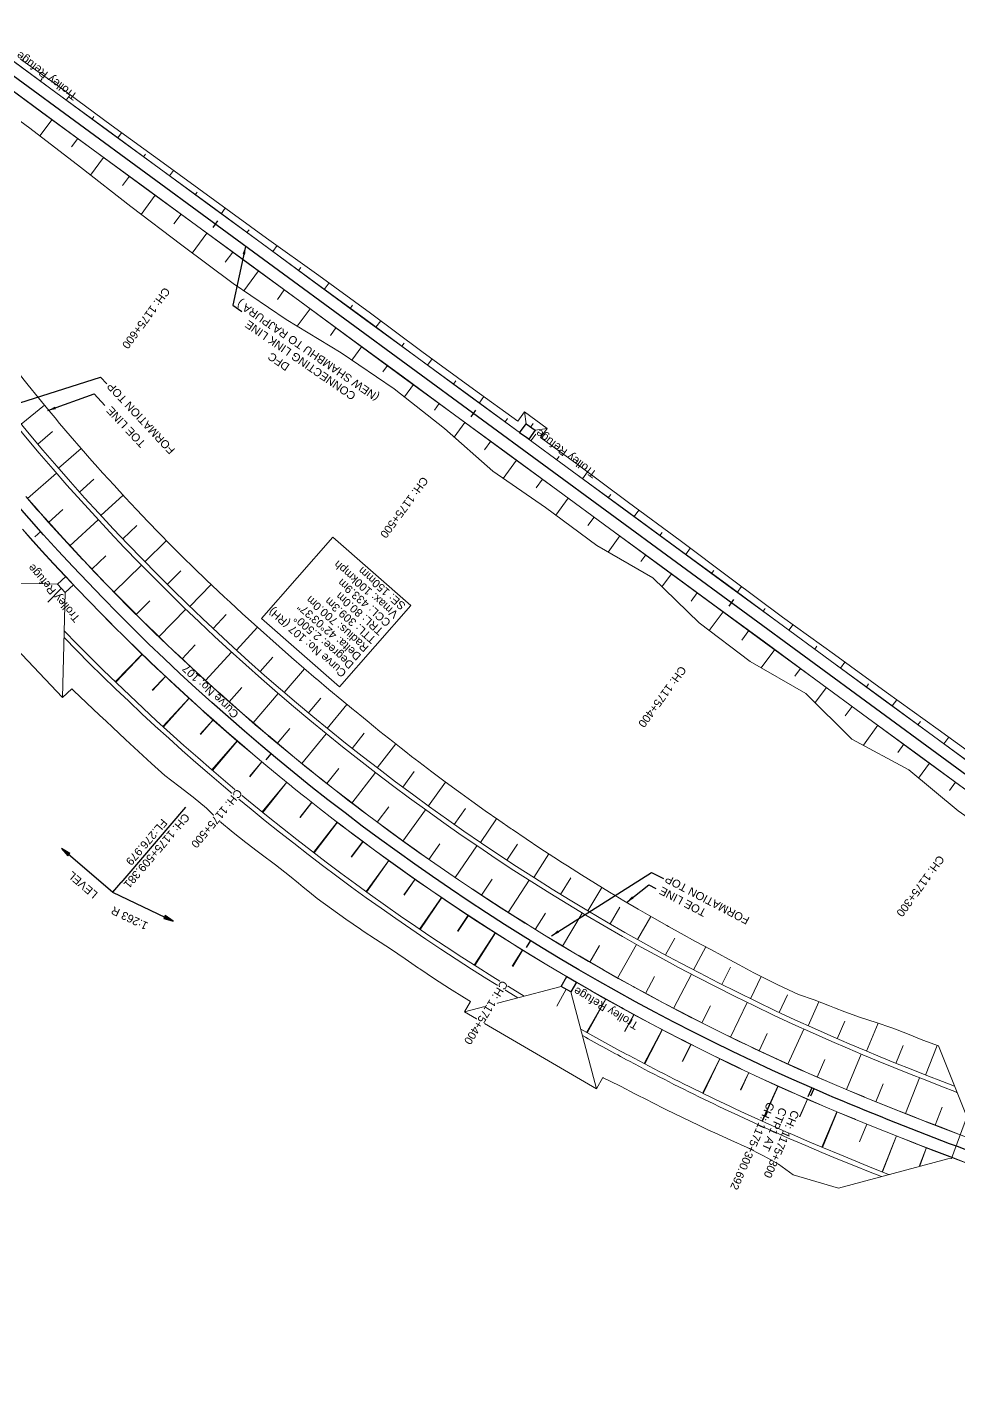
# Model space of a CAD drawing. Header units: metres. Extents: x 646784 to 662189, y 3367130 to 3378376.
# Drawn here: x 655850.7 to 656141.7, y 3371212.7 to 3371638.4 of the extents above; entities that cross this region are included whole.
import ezdxf
from ezdxf.enums import TextEntityAlignment as Align

# ---------------------------------------------------------------- set-up
doc = ezdxf.new("R2010")
doc.units = ezdxf.units.M
doc.header["$MEASUREMENT"] = 0
doc.linetypes.add('CENTER2', pattern=[1.125, 0.75, -0.125, 0.125, -0.125])
for name, color, linetype, lineweight in [('C-ALIG-DG-SPIRAL', 1, 'CENTER2', 70), ('C-ALIG-LABL-DG', 1, 'Continuous', 25), ('C-ALIG-LABL-DG-MARK', 1, 'Continuous', 25), ('Proposed Curve_Details', 10, 'Continuous', 0), ('PROPOSED DFCC TOE LINE', 239, 'Continuous', 0), ('PROPOSED DFCC TOE SLOPES', 239, 'Continuous', 0), ('PROPOSED DFCC TRACK', 1, 'Continuous', 0)]:
    doc.layers.add(name, color=color, linetype=linetype, lineweight=lineweight)
for name, color, linetype in [('LINK LINE', 190, 'Continuous'), ('PROPOSED DFCC FORMATION LINE', 187, 'Continuous'), ('PROPOSED FORMATION LINE - Connecting line', 187, 'Continuous'), ('PROPOSED FORMATION LINE - PLAN', 187, 'Continuous'), ('Trolley Refuse', 10, 'Continuous')]:
    doc.layers.add(name, color=color, linetype=linetype)
doc.styles.add('Arial', font='arial.ttf')
doc.styles.get("Standard").update_dxf_attribs({"font": 'arial.ttf'})
doc.styles.add('Style-Arial', font='arial.ttf')
doc.dimstyles.new('ISO-25', dxfattribs={"dimtxt": 2.5, "dimasz": 2.5, "dimexe": 1.25, "dimexo": 0.625, "dimtad": 1, "dimtxsty": 'Standard', "dimcen": 2.5, "dimadec": 0, "dimazin": 0, "dimtfac": 1, "dimtmove": 0, "dimatfit": 3, "dimfxl": 1, "dimarcsym": 0})

# ---------------------------------------------------------------- blocks, each defined once
blk = doc.blocks.new('Direction')
h = blk.add_hatch(color=256)
h.dxf.hatch_style = 1
h.paths.add_polyline_path([(-5.54, 0), (-4.75, -0.13), (-4.75, 0.13)])
blk.add_lwpolyline([(-5.54, 0), (-4.75, -0.13), (-4.75, 0.13)], close=True)
blk.add_lwpolyline([(0, 0), (-5.54, 0)])
blk = doc.blocks.new('Tick Hor')
blk.add_lwpolyline([(-0.5, 0), (0.5, 0)])

msp = doc.modelspace()

# ---------------------------------------------------------------- linework, layer by layer
at = {"layer": 'C-ALIG-LABL-DG', "color": 1, "linetype": 'Continuous', "lineweight": 25}
for p, q in [((655854.8958, 3371480.8316), (655853.0361, 3371479.1608)), ((655926.805, 3371411.4624), (655925.2021, 3371409.5438)), ((656007.8577, 3371353.0376), (656006.5443, 3371350.9104)), ((656096.4028, 3371306.7476), (656095.4061, 3371304.4548))]:
    msp.add_line(p, q, dxfattribs=at)
at = {"layer": 'C-ALIG-LABL-DG-MARK', "color": 1, "linetype": 'Continuous', "lineweight": 25}
msp.add_line((656095.768, 3371307.0239), (656094.5693, 3371304.2738), dxfattribs=at)
at = {"layer": 'LINK LINE', "color": 190, "lineweight": 0, "flags": 128}
msp.add_lwpolyline([(655848.5885, 3371628.4278), (655860.8305, 3371619.6793), (655876.933, 3371607.8172), (655893.1, 3371596.043), (655909.2809, 3371584.2876), (655925.4649, 3371572.5365), (655941.7298, 3371560.8958), (655957.8788, 3371549.0969), (655973.9313, 3371537.1666), (655990.0743, 3371525.3596), (656003.9173, 3371515.404), (656006.0064, 3371518.2514), (656013.0763, 3371513.0646), (656011.0125, 3371510.2515), (656022.4676, 3371501.8919), (656038.4924, 3371489.924), (656054.5966, 3371478.0641), (656070.6257, 3371466.1019), (656086.6621, 3371454.1496), (656102.847, 3371442.3997), (656119.0472, 3371430.6708), (656135.2798, 3371418.986), (656151.4594, 3371407.2288)], dxfattribs=at)
at = {"layer": 'LINK LINE', "color": 190, "lineweight": 0}
msp.add_lwpolyline([(656157.8355, 3371382.1091), (656141.4528, 3371393.5894), (656126.0609, 3371406.4201), (656108.3084, 3371416.0333), (656093.9561, 3371430.2811), (656076.4872, 3371440.2808), (656060.5608, 3371452.383), (656046.0581, 3371466.4257), (656028.6387, 3371476.4929), (656012.5381, 3371488.3576), (655996.0942, 3371499.7545), (655981.059, 3371513.0713), (655965.3262, 3371525.4374), (655948.7523, 3371536.6571), (655931.5992, 3371547.0872), (655915.0387, 3371558.3252), (655899.0172, 3371570.2978), (655883.0787, 3371582.3835), (655867.3329, 3371594.7319), (655851.4877, 3371606.9447), (655835.3067, 3371618.6999)], dxfattribs=at)
at = {"layer": 'LINK LINE', "color": 190, "linetype": 'Continuous', "lineweight": 0, "flags": 128}
for points in [[(655854.7997, 3371621.5763), (655855.3804, 3371622.3678)], [(655862.8626, 3371615.661), (655864.0634, 3371617.2978)], [(655870.9254, 3371609.7457), (655871.52, 3371610.5562)], [(655858.4261, 3371609.6139), (655854.6689, 3371604.4927)], [(655878.9882, 3371603.8304), (655880.1788, 3371605.4533)], [(655866.4889, 3371603.6986), (655864.5402, 3371601.0425)], [(655874.5517, 3371597.7833), (655870.4942, 3371592.2527)], [(655887.051, 3371597.9151), (655887.6567, 3371598.7407)], [(655895.1139, 3371591.9998), (655896.3486, 3371593.6829)], [(655882.6146, 3371591.868), (655880.4908, 3371588.9733)], [(655890.6774, 3371585.9527), (655886.2787, 3371579.9571)], [(655903.1767, 3371586.0845), (655903.8079, 3371586.9448)], [(655898.7402, 3371580.0374), (655896.4941, 3371576.9758)], [(655911.2395, 3371580.1692), (655912.5301, 3371581.9284)], [(655906.803, 3371574.1221), (655902.2338, 3371567.8941)], [(655919.3023, 3371574.2539), (655919.9622, 3371575.1534)], [(655914.8659, 3371568.2068), (655912.5552, 3371565.0573)], [(655927.3652, 3371568.3386), (655928.7304, 3371570.1994)], [(655935.428, 3371562.4233), (655936.1454, 3371563.4012)], [(655922.9287, 3371562.2915), (655918.3636, 3371556.069)], [(655930.9915, 3371556.3762), (655928.8176, 3371553.4131)], [(655943.4908, 3371556.508), (655944.972, 3371558.5269)], [(655939.0543, 3371550.4608), (655935.043, 3371544.9932)], [(655951.5536, 3371550.5927), (655952.3001, 3371551.6101)], [(655959.6165, 3371544.6774), (655961.1016, 3371546.7017)], [(655947.1172, 3371544.5455), (655945.3684, 3371542.1618)], [(655955.18, 3371538.6302), (655952.0798, 3371534.4046)], [(655967.6793, 3371538.7621), (655968.4036, 3371539.7493)], [(655975.7421, 3371532.8467), (655977.1723, 3371534.7961)], [(655963.2428, 3371532.7149), (655961.8048, 3371530.7548)], [(655971.3056, 3371526.7996), (655968.4848, 3371522.9547)], [(655983.8049, 3371526.9314), (655984.5244, 3371527.912)], [(655979.3685, 3371520.8843), (655977.8598, 3371518.828)], [(655991.8678, 3371521.0161), (655993.3343, 3371523.0151)], [(655999.9306, 3371515.1008), (656000.6919, 3371516.1385)], [(656006.5721, 3371514.5692), (656006.0064, 3371518.2514)], [(655987.4313, 3371514.969), (655984.0776, 3371510.3977)], [(656007.9831, 3371513.534), (656008.7444, 3371514.5717)], [(656009.3941, 3371512.4988), (656013.0763, 3371513.0646)], [(655995.4941, 3371509.0537), (655993.5447, 3371506.3965)], [(656007.9934, 3371509.1855), (656009.5555, 3371511.3147)], [(656016.0562, 3371503.2702), (656016.8448, 3371504.345)], [(656003.5569, 3371503.1384), (655999.3956, 3371497.4664)], [(656024.1191, 3371497.3549), (656025.6848, 3371499.4891)], [(656011.6198, 3371497.2231), (656009.6187, 3371494.4955)], [(656019.6826, 3371491.3078), (656015.7706, 3371485.9755)], [(656032.1819, 3371491.4396), (656032.9396, 3371492.4724)], [(656040.2447, 3371485.5243), (656041.7257, 3371487.5429)], [(656027.7454, 3371485.3925), (656025.7832, 3371482.7178)], [(656035.8082, 3371479.4772), (656032.136, 3371474.4717)], [(656048.3076, 3371479.609), (656049.0427, 3371480.611)], [(656043.8711, 3371473.5619), (656042.3584, 3371471.5)], [(656056.3704, 3371473.6937), (656057.8148, 3371475.6625)], [(656051.9339, 3371467.6466), (656048.9698, 3371463.6064)], [(656064.4332, 3371467.7784), (656065.1313, 3371468.7299)], [(656059.9967, 3371461.7313), (656058.1089, 3371459.1581)], [(656072.496, 3371461.8631), (656073.8453, 3371463.7022)], [(656080.5589, 3371455.9478), (656081.2112, 3371456.8369)], [(656068.0596, 3371455.816), (656063.7584, 3371449.9533)], [(656076.1224, 3371449.9007), (656073.922, 3371446.9014)], [(656088.6217, 3371450.0325), (656089.9115, 3371451.7906)], [(656084.1852, 3371443.9854), (656079.9944, 3371438.2732)], [(656096.6845, 3371444.1172), (656097.3442, 3371445.0164)], [(656104.7473, 3371438.2019), (656106.0995, 3371440.0449)], [(656092.248, 3371438.0701), (656090.4885, 3371435.6717)], [(656100.3109, 3371432.1547), (656096.8376, 3371427.4206)], [(656112.8102, 3371432.2866), (656113.5049, 3371433.2335)], [(656120.873, 3371426.3713), (656122.3062, 3371428.3248)], [(656108.3737, 3371426.2394), (656106.1937, 3371423.2681)], [(656116.4365, 3371420.3241), (656111.8726, 3371414.1033)], [(656128.9358, 3371420.4559), (656129.6792, 3371421.4692)], [(656124.4993, 3371414.4088), (656122.6241, 3371411.8528)], [(656136.9986, 3371414.5406), (656138.5282, 3371416.6255)], [(656132.5622, 3371408.4935), (656129.1511, 3371403.8441)], [(656140.625, 3371402.5782), (656138.736, 3371400.0035)]]:
    msp.add_lwpolyline(points, dxfattribs=at)
at = {"layer": 'LINK LINE', "linetype": 'Continuous', "lineweight": 30, "flags": 128}
msp.add_lwpolyline([(656006.5721, 3371514.5692), (656009.3941, 3371512.4988), (656007.3237, 3371509.6769), (656004.5017, 3371511.7472)], close=True, dxfattribs=at)
at = {"layer": 'Proposed Curve_Details'}
msp.add_lwpolyline([(655970.5468, 3371457.7094), (655948.2082, 3371432.2991), (655923.8147, 3371453.7439), (655946.1533, 3371479.1541)], close=True, dxfattribs=at)
at = {"layer": 'PROPOSED DFCC FORMATION LINE', "lineweight": 0, "flags": 128}
for points in [[(656149.8868, 3371405.0852), (656133.7611, 3371416.9159), (656117.6355, 3371428.7465), (656101.5098, 3371440.5771), (656085.3842, 3371452.4077), (656069.2585, 3371464.2383), (656053.1329, 3371476.0689), (656037.0072, 3371487.8995), (656020.8816, 3371499.7301), (656004.7559, 3371511.5607), (655988.6302, 3371523.3914), (655972.5046, 3371535.222), (655956.3789, 3371547.0526), (655940.2533, 3371558.8832), (655924.1276, 3371570.7138), (655908.002, 3371582.5444), (655891.8763, 3371594.375), (655875.7507, 3371606.2056), (655859.625, 3371618.0362), (655843.4994, 3371629.8668)], [(656146.5853, 3371290.6827), (656141.6068, 3371292.566), (656136.6359, 3371294.4639), (656131.6736, 3371296.3788), (656130.7485, 3371296.7383), (656126.721, 3371298.3133), (656121.779, 3371300.2698), (656116.8489, 3371302.2508), (656112.2429, 3371304.1306), (656111.9317, 3371304.2587), (656107.0286, 3371306.2959), (656102.1409, 3371308.3648), (656097.2697, 3371310.4676), (656093.9348, 3371311.9324), (656092.3945, 3371312.6161), (656087.5358, 3371314.8018), (656082.694, 3371317.0246), (656077.8694, 3371319.2843), (656075.8599, 3371320.2389), (656073.0621, 3371321.581), (656068.2727, 3371323.9143), (656063.5012, 3371326.2843), (656058.7479, 3371328.6906), (656058.0297, 3371329.0583), (656054.0133, 3371331.1333), (656049.2974, 3371333.6121), (656044.6007, 3371336.127), (656040.4587, 3371338.3834), (656039.9233, 3371338.6777), (656035.2656, 3371341.2641), (656030.6278, 3371343.8861), (656026.0103, 3371346.5435), (656023.1612, 3371348.2067), (656021.4131, 3371349.2362), (656016.8368, 3371351.9639), (656012.2814, 3371354.7266), (656007.7473, 3371357.5241), (656006.1515, 3371358.5202), (656003.2348, 3371360.3562), (655998.744, 3371363.2227), (655994.2753, 3371366.1235), (655989.829, 3371369.0584), (655989.4433, 3371369.3153), (655985.4052, 3371372.0273), (655981.0043, 3371375.0299), (655976.6265, 3371378.0661), (655973.0503, 3371380.5834), (655972.272, 3371381.1357), (655967.9412, 3371384.2385), (655963.6342, 3371387.3744), (655959.3514, 3371390.5432), (655956.9859, 3371392.3152), (655955.0929, 3371393.7446), (655953.6153, 3371394.8674), (655950.859, 3371396.9785), (655946.65, 3371400.2448), (655942.4662, 3371403.5431), (655941.2632, 3371404.5011), (655938.3077, 3371406.8733), (655937.967, 3371407.1485), (655934.1748, 3371410.2353), (655930.0677, 3371413.6288), (655925.9867, 3371417.0537), (655925.8951, 3371417.1312), (655921.9321, 3371420.5096), (655917.904, 3371423.9965), (655913.9027, 3371427.5141), (655910.8941, 3371430.1951), (655909.9285, 3371431.0622), (655905.9815, 3371434.6406), (655902.062, 3371438.2492), (655898.1702, 3371441.8876), (655896.2723, 3371443.6823), (655894.3064, 3371445.5556), (655890.4708, 3371449.2532), (655886.6636, 3371452.98), (655882.885, 3371456.7358), (655882.0419, 3371457.5817), (655879.1352, 3371460.5204), (655875.4146, 3371464.3336), (655871.7232, 3371468.1751), (655868.2143, 3371471.8819), (655868.0613, 3371472.0448), (655864.4291, 3371475.9424), (655860.8269, 3371479.8676), (655857.2548, 3371483.8203), (655854.8009, 3371486.5713), (655853.7131, 3371487.8003), (655850.2019, 3371491.8072)], [(656146.6029, 3371290.7294), (656141.6246, 3371292.6127), (656136.6538, 3371294.5106), (656131.6917, 3371296.4254), (656130.7667, 3371296.7849), (656126.7393, 3371298.3599), (656121.7975, 3371300.3163), (656116.8676, 3371302.2972), (656112.2619, 3371304.1769), (656111.9507, 3371304.305), (656107.0479, 3371306.342), (656102.1605, 3371308.4107), (656097.2897, 3371310.5135), (656093.955, 3371311.9782), (656092.4148, 3371312.6617), (656087.5565, 3371314.8473), (656082.715, 3371317.0699), (656077.8907, 3371319.3295), (656075.8814, 3371320.284), (656073.0839, 3371321.626), (656068.2947, 3371323.9592), (656063.5236, 3371326.329), (656058.7707, 3371328.7352), (656058.0525, 3371329.1027), (656054.0363, 3371331.1777), (656049.3208, 3371333.6563), (656044.6244, 3371336.171), (656040.4827, 3371338.4272), (656039.9474, 3371338.7215), (656035.29, 3371341.3077), (656030.6526, 3371343.9295), (656026.0354, 3371346.5868), (656023.1865, 3371348.2498), (656021.4386, 3371349.2792), (656016.8625, 3371352.0068), (656012.3075, 3371354.7693), (656007.7737, 3371357.5665), (656006.178, 3371358.5625), (656003.2615, 3371360.3984), (655998.7711, 3371363.2647), (655994.3027, 3371366.1653), (655989.8567, 3371369.1), (655989.471, 3371369.3569), (655985.4332, 3371372.0687), (655981.0326, 3371375.0711), (655976.6551, 3371378.1071), (655973.0792, 3371380.6242), (655972.301, 3371381.1764), (655967.9705, 3371384.2791), (655963.6638, 3371387.4147), (655959.3813, 3371390.5833), (655957.016, 3371392.3551), (655955.1231, 3371393.7845), (655953.6457, 3371394.9071), (655950.8895, 3371397.0181), (655946.6809, 3371400.2841), (655942.4973, 3371403.5822), (655941.2944, 3371404.5401), (655938.3391, 3371406.9123), (655937.9984, 3371407.1874), (655934.2065, 3371410.274), (655930.0997, 3371413.6672), (655926.019, 3371417.0918), (655925.9274, 3371417.1693), (655921.9647, 3371420.5475), (655917.9369, 3371424.0342), (655913.9359, 3371427.5515), (655910.9274, 3371430.2324), (655909.9619, 3371431.0994), (655906.0152, 3371434.6776), (655902.096, 3371438.2858), (655898.2045, 3371441.924), (655896.3068, 3371443.7186), (655894.341, 3371445.5918), (655890.5056, 3371449.289), (655886.6987, 3371453.0156), (655882.9204, 3371456.7711), (655882.0773, 3371457.617), (655879.1709, 3371460.5554), (655875.4505, 3371464.3683), (655871.7594, 3371468.2096), (655868.2507, 3371471.9162), (655868.0978, 3371472.079), (655864.4658, 3371475.9763), (655860.8639, 3371479.9013), (655857.292, 3371483.8537), (655854.8383, 3371486.6045), (655853.7505, 3371487.8334), (655850.2396, 3371491.84)], [(656143.9236, 3371283.6174), (656138.9253, 3371285.5082), (656133.9309, 3371287.4151), (656128.9417, 3371289.3404), (656128.0112, 3371289.702), (656123.9585, 3371291.2868), (656118.9825, 3371293.2568), (656114.0149, 3371295.2529), (656109.3706, 3371297.1483), (656109.0567, 3371297.2775), (656104.1093, 3371299.3332), (656099.1738, 3371301.4222), (656094.2515, 3371303.5471), (656090.8805, 3371305.0278), (656089.3234, 3371305.7189), (656084.4121, 3371307.9283), (656079.5178, 3371310.1752), (656074.6408, 3371312.4595), (656072.6095, 3371313.4243), (656069.7815, 3371314.781), (656064.94, 3371317.1397), (656060.1168, 3371319.5353), (656055.312, 3371321.9678), (656054.586, 3371322.3394), (656050.526, 3371324.4369), (656045.759, 3371326.9426), (656041.0114, 3371329.4848), (656036.8244, 3371331.7656), (656036.2833, 3371332.0631), (656031.5751, 3371334.6776), (656026.887, 3371337.328), (656022.2193, 3371340.0142), (656019.3394, 3371341.6955), (656017.5724, 3371342.7361), (656012.9464, 3371345.4934), (656008.3416, 3371348.2861), (656003.7584, 3371351.1139), (656002.1452, 3371352.1207), (655999.1969, 3371353.9767), (655994.6574, 3371356.8743), (655990.1403, 3371359.8065), (655985.6457, 3371362.7733), (655985.2558, 3371363.033), (655981.174, 3371365.7743), (655976.7254, 3371368.8095), (655972.3001, 3371371.8786), (655968.6851, 3371374.4232), (655967.8984, 3371374.9815), (655963.5206, 3371378.118), (655959.1669, 3371381.2879), (655954.8376, 3371384.491), (655952.4465, 3371386.2822), (655950.533, 3371387.7272), (655949.0394, 3371388.8621), (655946.2532, 3371390.9962), (655941.9986, 3371394.2978), (655937.7693, 3371397.6319), (655936.5534, 3371398.6003), (655933.5657, 3371400.9983), (655933.2213, 3371401.2764), (655929.388, 3371404.3967), (655925.2364, 3371407.827), (655921.1112, 3371411.289), (655921.0186, 3371411.3673), (655917.0126, 3371414.7824), (655912.9408, 3371418.3071), (655908.8961, 3371421.8628), (655905.8549, 3371424.5729), (655904.8788, 3371425.4494), (655900.889, 3371429.0667), (655896.927, 3371432.7143), (655892.9931, 3371436.3922), (655891.0746, 3371438.2064), (655889.0874, 3371440.1), (655885.2101, 3371443.8377), (655881.3616, 3371447.6049), (655877.5421, 3371451.4014), (655876.6898, 3371452.2565), (655873.7517, 3371455.227), (655869.9906, 3371459.0816), (655866.2592, 3371462.9648), (655862.7123, 3371466.7118), (655862.5576, 3371466.8764), (655858.8861, 3371470.8163), (655855.2448, 3371474.7841), (655851.6339, 3371478.7797), (655849.1534, 3371481.5605)], [(656143.9412, 3371283.6642), (656138.943, 3371285.555), (656133.9489, 3371287.4618), (656128.9598, 3371289.387), (656128.0293, 3371289.7486), (656123.9768, 3371291.3334), (656119.0011, 3371293.3033), (656114.0337, 3371295.2992), (656109.3896, 3371297.1946), (656109.0758, 3371297.3238), (656104.1286, 3371299.3793), (656099.1934, 3371301.4682), (656094.2715, 3371303.593), (656090.9007, 3371305.0736), (656089.3437, 3371305.7646), (656084.4327, 3371307.9738), (656079.5388, 3371310.2205), (656074.6622, 3371312.5047), (656072.6311, 3371313.4695), (656069.8032, 3371314.826), (656064.9621, 3371317.1845), (656060.1392, 3371319.58), (656055.3348, 3371322.0123), (656054.6088, 3371322.3839), (656050.5491, 3371324.4813), (656045.7825, 3371326.9868), (656041.0351, 3371329.5287), (656036.8485, 3371331.8095), (656036.3074, 3371332.1069), (656031.5995, 3371334.7212), (656026.9118, 3371337.3714), (656022.2445, 3371340.0575), (656019.3647, 3371341.7386), (656017.5978, 3371342.7791), (656012.9722, 3371345.5363), (656008.3677, 3371348.3287), (656003.7848, 3371351.1563), (656002.1717, 3371352.1631), (655999.2236, 3371354.0189), (655994.6845, 3371356.9163), (655990.1677, 3371359.8484), (655985.6734, 3371362.8149), (655985.2836, 3371363.0746), (655981.202, 3371365.8157), (655976.7537, 3371368.8507), (655972.3287, 3371371.9196), (655968.714, 3371374.464), (655967.9274, 3371375.0223), (655963.5499, 3371378.1585), (655959.1965, 3371381.3282), (655954.8675, 3371384.5311), (655952.4766, 3371386.3222), (655950.5632, 3371387.767), (655949.0697, 3371388.9019), (655946.2837, 3371391.0358), (655942.0294, 3371394.3372), (655937.8004, 3371397.671), (655936.5846, 3371398.6393), (655933.5971, 3371401.0372), (655933.2528, 3371401.3153), (655929.4197, 3371404.4354), (655925.2684, 3371407.8654), (655921.1435, 3371411.3272), (655921.0509, 3371411.4055), (655917.0452, 3371414.8203), (655912.9737, 3371418.3448), (655908.9293, 3371421.9003), (655905.8882, 3371424.6102), (655904.9122, 3371425.4866), (655900.9227, 3371429.1036), (655896.961, 3371432.751), (655893.0273, 3371436.4286), (655891.109, 3371438.2426), (655889.1219, 3371440.1362), (655885.245, 3371443.8735), (655881.3967, 3371447.6405), (655877.5774, 3371451.4367), (655876.7252, 3371452.2917), (655873.7873, 3371455.2621), (655870.0266, 3371459.1163), (655866.2954, 3371462.9993), (655862.7487, 3371466.746), (655862.5941, 3371466.9106), (655858.9228, 3371470.8502), (655855.2817, 3371474.8177), (655851.6712, 3371478.813), (655849.1908, 3371481.5937)]]:
    msp.add_lwpolyline(points, dxfattribs=at)
at = {"layer": 'PROPOSED DFCC TOE LINE', "lineweight": 0, "flags": 128}
for points in [[(656141.1229, 3371305.6492), (656140.9544, 3371305.7135), (656136.0351, 3371307.6118), (656131.1312, 3371309.5273), (656126.2435, 3371311.4623), (656121.3733, 3371313.4193), (656116.5215, 3371315.4004), (656111.6892, 3371317.4082), (656106.8777, 3371319.4448), (656102.06, 3371321.5246, -0.15618187), (655788.68, 3371597.0227)], [(656140.3615, 3371307.5501), (656136.578, 3371309.0101), (656131.6801, 3371310.9233), (656126.7992, 3371312.8556), (656121.9364, 3371314.8095), (656117.0928, 3371316.7874), (656112.2694, 3371318.7915), (656107.4673, 3371320.8241), (656102.6571, 3371322.9006, -0.15617975), (655789.9682, 3371597.7912)], [(656119.9651, 3371279.9637), (656119.5666, 3371280.1194), (656114.5366, 3371282.1108), (656109.5093, 3371284.1308), (656104.486, 3371286.182), (656099.468, 3371288.2669), (656094.4566, 3371290.3881), (656089.4815, 3371292.5359, -0.0197128), (656038.6941, 3371317.1087)], [(656117.5257, 3371279.3141), (656113.9809, 3371280.7175), (656108.9461, 3371282.7405), (656103.9147, 3371284.795), (656098.8879, 3371286.8837), (656093.867, 3371289.0089), (656088.8845, 3371291.1598, -0.01938312), (656038.8251, 3371315.3395)]]:
    msp.add_lwpolyline(points, format="xyb", dxfattribs=at)
for points in [[(655847.7719, 3371530.6447), (655850.981, 3371526.6141), (655854.2177, 3371522.6055), (655857.4869, 3371518.6232), (655859.3788, 3371516.3489), (655860.7883, 3371514.6676), (655864.1198, 3371510.7372), (655867.4915, 3371506.8412), (655870.8934, 3371502.9717), (655871.9476, 3371501.7852), (655874.3258, 3371499.1293), (655877.7875, 3371495.3133), (655881.277, 3371491.5229), (655884.7952, 3371487.7592), (655884.9434, 3371487.6019), (655888.342, 3371484.0224), (655891.9226, 3371480.3182), (655895.5333, 3371476.6435), (655898.3539, 3371473.8118), (655899.172, 3371472.9967), (655902.8384, 3371469.3779), (655906.5482, 3371465.8038), (655910.288, 3371462.2615), (655912.2046, 3371460.4672), (655914.0548, 3371458.7485), (655917.8484, 3371455.2649), (655921.6685, 3371451.8109), (655925.5149, 3371448.3867), (655926.4508, 3371447.5516), (655929.3494, 3371444.9498), (655933.2048, 3371441.5361), (655937.0914, 3371438.1578), (655940.9166, 3371434.8859), (655941.0051, 3371434.8109), (655944.9443, 3371431.4939), (655948.9081, 3371428.2063), (655952.5514, 3371425.1947), (655952.8787, 3371424.9262), (655955.7163, 3371422.6086), (655956.8703, 3371421.6713), (655960.88, 3371418.4379), (655964.9078, 3371415.226), (655967.5423, 3371413.1444), (655968.9539, 3371412.0362), (655970.7628, 3371410.6249), (655973.0235, 3371408.8751), (655977.1225, 3371405.7516), (655981.2527, 3371402.6689), (655985.4067, 3371399.6176), (655986.1533, 3371399.0744), (655989.5844, 3371396.5979), (655993.7854, 3371393.6099), (655998.0094, 3371390.6539), (656001.886, 3371387.983), (656002.2563, 3371387.7299), (656006.5258, 3371384.8382), (656010.8191, 3371381.9811), (656015.1359, 3371379.1589), (656017.9401, 3371377.3507), (656019.4745, 3371376.3696), (656023.8347, 3371373.6132), (656028.2137, 3371370.8861), (656032.6128, 3371368.1903), (656034.2933, 3371367.1726), (656037.0326, 3371365.5279), (656041.4798, 3371362.9108), (656045.948, 3371360.3289), (656050.4372, 3371357.7833), (656050.9534, 3371357.4938), (656054.9474, 3371355.2741), (656059.4768, 3371352.7994), (656064.0254, 3371350.3591), (656067.8711, 3371348.2596), (656068.5584, 3371347.8864), (656073.1081, 3371345.442), (656077.6771, 3371343.032), (656082.2739, 3371340.6744), (656084.9653, 3371339.3288), (656086.8986, 3371338.3713), (656091.6137, 3371336.2593), (656096.5025, 3371334.5322), (656101.3094, 3371332.638), (656102.8302, 3371332.0411), (656106.1211, 3371330.7634), (656110.987, 3371329.0634), (656115.8896, 3371327.4299), (656120.8132, 3371325.8255), (656121.1168, 3371325.7027), (656125.6153, 3371323.8978), (656130.4409, 3371321.9922), (656135.3105, 3371320.1614), (656143.6494, 3371299.3411)], [(655860.1615, 3371464.3883), (655827.285, 3371465.2925)], [(656138.2936, 3371284.8451), (656104.1307, 3371275.7466), (656089.9755, 3371279.8998), (656085.3671, 3371283.1759), (656082.0426, 3371285.0493), (656080.5082, 3371285.921), (656075.5481, 3371288.4239), (656070.47, 3371290.6641), (656065.4339, 3371292.9969), (656063.3362, 3371293.9823), (656060.4156, 3371295.3681), (656055.4134, 3371297.7736), (656050.4269, 3371300.2122), (656045.4594, 3371302.6895), (656044.7087, 3371303.0681), (656040.5109, 3371305.2055), (656036.1841, 3371307.4478), (656035.5819, 3371307.7599), (656030.5937, 3371310.2064), (656030.5181, 3371310.2467), (656028.4832, 3371306.761), (655987.2719, 3371330.8198), (655989.13, 3371334.0026), (655987.282, 3371335.1523), (655982.583, 3371338.1168), (655977.9065, 3371341.1173), (655973.2983, 3371344.2219), (655972.8991, 3371344.4943), (655968.7204, 3371347.3702), (655964.1121, 3371350.4734), (655959.4737, 3371353.5349), (655955.6637, 3371356.0474), (655954.8342, 3371356.5988), (655950.2453, 3371359.7377), (655945.7237, 3371362.972), (655941.2351, 3371366.2523), (655938.8314, 3371368.1874), (655936.9176, 3371369.7598), (655935.4245, 3371370.9946), (655932.6393, 3371373.3135), (655928.228, 3371376.6919), (655923.8063, 3371380.0588), (655922.5253, 3371381.0252), (655919.3794, 3371383.422), (655919.0169, 3371383.7003), (655914.9811, 3371386.824), (655910.7164, 3371390.3901), (655906.7475, 3371394.3058), (655906.6585, 3371394.3943), (655902.5082, 3371397.8966), (655898.0824, 3371401.2747), (655893.6793, 3371404.6867), (655890.5351, 3371407.4809), (655889.529, 3371408.3879), (655885.4177, 3371412.1325), (655881.3354, 3371415.9085), (655877.2823, 3371419.7158), (655875.313, 3371421.6013), (655873.2419, 3371423.5364), (655869.1937, 3371427.3498), (655865.1846, 3371431.2046), (655864.6198, 3371431.7681), (655861.6632, 3371428.9698), (655827.285, 3371465.2925)], [(656017.5134, 3371338.767), (655987.2719, 3371330.8198)], [(656020.536, 3371337.0025), (656028.4832, 3371306.761)]]:
    msp.add_lwpolyline(points, dxfattribs=at)
at = {"layer": 'PROPOSED DFCC TOE LINE', "lineweight": 0}
msp.add_lwpolyline([(655862.5674, 3371461.8463), (655861.6632, 3371428.9698)], dxfattribs=at)
for points in [[(656005.9159, 3371335.7193, -0.06434955), (655862.2372, 3371449.8398)], [(656003.8949, 3371335.1882, -0.06332913), (655862.1797, 3371447.7487)], [(656038.6941, 3371317.1087, -0.00602068), (656023.5838, 3371325.4046, -0.00602068)], [(656038.8251, 3371315.3395, -0.00584362), (656024.1149, 3371323.3836, -0.00584362)]]:
    msp.add_lwpolyline(points, format="xyb", dxfattribs=at)
at = {"layer": 'PROPOSED DFCC TOE SLOPES', "linetype": 'Continuous', "lineweight": 0, "flags": 128}
for points in [[(655848.8302, 3371514.3653), (655856.0844, 3371520.3317)], [(655853.9504, 3371508.2015), (655858.5488, 3371512.0945)], [(655860.431, 3371500.6559), (655867.5082, 3371506.8222)], [(655850.7451, 3371491.1873), (655859.8303, 3371499.1031)], [(655867.0177, 3371493.2038), (655871.5027, 3371497.2269)], [(655873.7129, 3371485.8492), (655880.6243, 3371492.2319)], [(655857.3318, 3371483.7352), (655861.8168, 3371487.7583)], [(655864.027, 3371476.3806), (655872.8795, 3371484.5558)], [(655880.513, 3371478.5904), (655884.8805, 3371482.7408)], [(655887.4159, 3371471.4292), (655894.1691, 3371478.0319)], [(655870.827, 3371469.1218), (655875.1945, 3371473.2721)], [(655877.73, 3371461.9606), (655886.346, 3371470.3846)], [(655894.4198, 3371464.3667), (655898.6676, 3371468.6394)], [(655861.3345, 3371463.1489), (655857.1171, 3371458.846)], [(655901.5234, 3371457.4044), (655908.1623, 3371464.275)], [(655884.7339, 3371454.898), (655888.9817, 3371459.1708)], [(655891.8375, 3371447.9357), (655900.2107, 3371456.6012)], [(655908.7252, 3371450.5437), (655912.8498, 3371454.9355)], [(655916.0236, 3371443.7863), (655922.5946, 3371450.9865)], [(655899.0393, 3371441.0751), (655903.1639, 3371445.4669)], [(655886.6067, 3371442.5608), (655878.1719, 3371433.9548)], [(655886.6451, 3371442.5238), (655878.3336, 3371433.7989)], [(655906.3377, 3371434.3177), (655914.4606, 3371443.2183)], [(655923.4178, 3371437.135), (655927.4143, 3371441.6437)], [(655893.8855, 3371435.6263), (655889.7296, 3371431.2638)], [(655893.9244, 3371435.5899), (655889.8311, 3371431.1689)], [(655930.9087, 3371430.5923), (655937.2821, 3371437.9947)], [(655913.7319, 3371427.6663), (655917.7284, 3371432.1751)], [(655901.262, 3371428.796), (655893.075, 3371419.9535)], [(655901.3019, 3371428.7598), (655893.2432, 3371419.8011)], [(655921.2228, 3371421.1236), (655929.085, 3371430.2553)], [(655938.4924, 3371424.1559), (655942.3585, 3371428.7769)], [(655944.4111, 3371419.3446), (655950.526, 3371426.8689)], [(655908.7365, 3371422.0721), (655904.7071, 3371417.5927)], [(655908.7774, 3371422.0356), (655904.8138, 3371417.4976)], [(655928.8065, 3371414.6873), (655932.6725, 3371419.3083)], [(655916.3091, 3371415.4575), (655908.3823, 3371406.3818)], [(655916.3494, 3371415.4226), (655908.5518, 3371406.235)], [(655936.48, 3371408.3589), (655944.0795, 3371417.7102)], [(655952.1753, 3371413.1271), (655955.9085, 3371417.8561)], [(655960.0248, 3371407.0186), (655965.7849, 3371414.533)], [(655923.9736, 3371408.952), (655920.075, 3371404.3584)], [(655924.0142, 3371408.918), (655920.1807, 3371404.2697)], [(655944.2441, 3371402.1415), (655947.9773, 3371406.8704)], [(655952.0936, 3371396.0329), (655959.4244, 3371405.5964)], [(655967.9628, 3371401.0256), (655971.5593, 3371405.8593)], [(655931.729, 3371402.5557), (655924.0621, 3371393.2591)], [(655931.7709, 3371402.5216), (655924.2386, 3371393.1155)], [(655975.9839, 3371395.1443), (655981.3601, 3371402.59)], [(655939.5764, 3371396.2709), (655935.8103, 3371391.5679)], [(655939.6174, 3371396.2387), (655935.9171, 3371391.4837)], [(655960.0316, 3371390.0399), (655963.6281, 3371394.8737)], [(655968.0527, 3371384.1586), (655975.1068, 3371393.9281)], [(655984.0895, 3371389.3813), (655987.5453, 3371394.3167)], [(655947.5092, 3371390.0972), (655940.1084, 3371380.5872)], [(655947.5527, 3371390.0638), (655940.2919, 3371380.4466)], [(655992.2779, 3371383.7351), (655997.3094, 3371391.1438)], [(655955.5334, 3371384.0384), (655951.903, 3371379.2297)], [(655955.5757, 3371384.0072), (655952.013, 3371379.1483)], [(655976.1583, 3371378.3956), (655979.6141, 3371383.331)], [(655984.3468, 3371372.7494), (655991.1166, 3371382.7179)], [(656000.5458, 3371378.2053), (656003.8597, 3371383.2371)], [(656008.8914, 3371372.7937), (656013.5971, 3371380.1649)], [(655963.64, 3371378.094), (655956.5143, 3371368.3758)], [(655963.6845, 3371378.0621), (655956.702, 3371368.2413)], [(655971.8345, 3371372.2675), (655968.3432, 3371367.3571)], [(655971.8786, 3371372.2364), (655968.4583, 3371367.2761)], [(655992.6146, 3371367.2197), (655995.9285, 3371372.2514)], [(656000.9602, 3371361.8081), (656007.4442, 3371371.9648)], [(656017.313, 3371367.5013), (656020.4825, 3371372.6252)], [(656025.8091, 3371362.329), (656030.2046, 3371369.6661)], [(655980.1112, 3371366.56), (655973.2708, 3371356.6396)], [(655980.1551, 3371366.53), (655973.4558, 3371356.5134)], [(656032.7309, 3371358.2921), (656035.7531, 3371363.5043)], [(655988.4673, 3371360.9708), (655985.1177, 3371355.9626)], [(655988.5118, 3371360.9414), (655985.2337, 3371355.886)], [(656009.3818, 3371356.5156), (656012.5513, 3371361.6395)], [(656017.8779, 3371351.3434), (656024.0706, 3371361.6803)], [(656041.3705, 3371353.3653), (656045.4395, 3371360.6228)], [(655996.9021, 3371355.5008), (655990.3459, 3371345.3902)], [(655996.947, 3371355.4721), (655990.5352, 3371345.2694)], [(656005.4138, 3371350.1513), (656002.2078, 3371345.0498)], [(656005.4591, 3371350.1233), (656002.3261, 3371344.9769)], [(656026.4463, 3371346.2926), (656029.4685, 3371351.5048)], [(656035.0859, 3371341.3657), (656040.9788, 3371351.8765)], [(656050.081, 3371348.5647), (656052.9514, 3371353.862)], [(656058.8599, 3371343.8887), (656062.6375, 3371351.1037)], [(656043.7964, 3371336.5651), (656046.6668, 3371341.8624)], [(656052.5753, 3371331.8891), (656058.1646, 3371342.5644)], [(656067.7043, 3371339.3376), (656070.4229, 3371344.7143)], [(656076.6124, 3371334.9127), (656079.994, 3371341.8437)], [(656019.0247, 3371337.8848), (656016.1166, 3371332.608)], [(656031.3944, 3371334.8372), (656025.4251, 3371324.3696)], [(656031.4419, 3371334.8103), (656025.6253, 3371324.2564)], [(656070.3278, 3371322.9131), (656075.6116, 3371333.7428)], [(656085.5825, 3371330.6148), (656088.1472, 3371336.0666)], [(656094.6128, 3371326.4449), (656098.0088, 3371333.9387)], [(656040.1999, 3371329.9837), (656037.2917, 3371324.707)], [(656040.247, 3371329.9581), (656037.4144, 3371324.6402)], [(656061.4197, 3371327.338), (656064.1383, 3371332.7148)], [(656049.073, 3371325.2572), (656043.4081, 3371314.6217)], [(656049.12, 3371325.2324), (656043.6064, 3371314.5175)], [(656088.3282, 3371314.4453), (656093.3021, 3371325.4208)], [(656103.7013, 3371322.4037), (656106.1098, 3371327.9264)], [(656112.8497, 3371318.4917), (656116.5197, 3371327.2245)], [(656058.0118, 3371320.657), (656055.255, 3371315.2996)], [(656058.0593, 3371320.6329), (656055.3789, 3371315.2369)], [(656079.2979, 3371318.6152), (656081.8626, 3371324.0671)], [(656122.0524, 3371314.6916), (656124.3222, 3371320.2727)], [(656131.3016, 3371310.9875), (656134.978, 3371320.2865)], [(656067.0152, 3371316.1843), (656061.6544, 3371305.3921)], [(656067.0631, 3371316.161), (656061.8562, 3371305.2938)], [(656097.4167, 3371310.4042), (656099.8252, 3371315.9268)], [(656106.5651, 3371306.4921), (656111.2336, 3371317.6009)], [(656076.0812, 3371311.84), (656073.4777, 3371306.4063)], [(656076.1295, 3371311.8174), (656073.6036, 3371306.3474)], [(656085.2081, 3371307.625), (656080.1561, 3371296.6846)], [(656085.2567, 3371307.6031), (656080.3609, 3371296.5925)], [(656115.7678, 3371302.692), (656118.0376, 3371308.2731)], [(656125.017, 3371298.9879), (656129.4473, 3371310.1939)], [(656094.394, 3371303.5401), (656091.946, 3371298.0345)], [(656094.4432, 3371303.5188), (656092.0743, 3371297.9791)], [(656103.6377, 3371299.587), (656098.8999, 3371288.5075)], [(656103.6809, 3371299.5688), (656099.0816, 3371288.4306)], [(656134.3049, 3371295.3634), (656136.4752, 3371300.9839)], [(656112.9238, 3371295.7522), (656110.6243, 3371290.1833)], [(656112.9609, 3371295.737), (656110.7209, 3371290.1438)], [(656122.2441, 3371292.0194), (656117.7642, 3371280.833)], [(656122.275, 3371292.0071), (656117.8943, 3371280.7815)], [(656131.5907, 3371288.3718), (656129.4004, 3371282.759)], [(656131.6156, 3371288.3621), (656129.4653, 3371282.7339)]]:
    msp.add_lwpolyline(points, dxfattribs=at)
at = {"layer": 'PROPOSED DFCC TRACK', "linetype": 'Continuous', "lineweight": 0, "flags": 128}
msp.add_lwpolyline([(656138.2936, 3371284.8451), (656139.4205, 3371284.9369), (656144.4459, 3371298.5386), (656143.6494, 3371299.3411)], dxfattribs=at)
at = {"layer": 'PROPOSED FORMATION LINE - Connecting line', "lineweight": 0, "flags": 128}
for points in [[(656149.9163, 3371405.1256), (656133.7907, 3371416.9562), (656117.665, 3371428.7868), (656101.5394, 3371440.6174), (656085.4137, 3371452.448), (656069.2881, 3371464.2786), (656053.1624, 3371476.1092), (656037.0368, 3371487.9398), (656020.9111, 3371499.7704), (656004.7855, 3371511.6011), (655988.6598, 3371523.4317), (655972.5342, 3371535.2623), (655956.4085, 3371547.0929), (655940.2829, 3371558.9235), (655924.1572, 3371570.7541), (655908.0316, 3371582.5847), (655891.9059, 3371594.4153), (655875.7803, 3371606.2459), (655859.6546, 3371618.0766), (655843.529, 3371629.9072)], [(656145.4207, 3371398.9978), (656129.2951, 3371410.8284), (656113.1694, 3371422.659), (656097.0438, 3371434.4896), (656080.9181, 3371446.3203), (656064.7925, 3371458.1509), (656048.6668, 3371469.9815), (656032.5411, 3371481.8121), (656016.4155, 3371493.6427), (656000.2898, 3371505.4733), (655984.1642, 3371517.3039), (655968.0385, 3371529.1345), (655951.9129, 3371540.9651), (655935.7872, 3371552.7958), (655919.6616, 3371564.6264), (655903.5359, 3371576.457), (655887.4103, 3371588.2876), (655871.2846, 3371600.1182), (655855.159, 3371611.9488), (655839.0333, 3371623.7794)], [(656145.4503, 3371399.0381), (656129.3246, 3371410.8687), (656113.199, 3371422.6993), (656097.0733, 3371434.53), (656080.9477, 3371446.3606), (656064.822, 3371458.1912), (656048.6964, 3371470.0218), (656032.5707, 3371481.8524), (656016.4451, 3371493.683), (656000.3194, 3371505.5136), (655984.1938, 3371517.3442), (655968.0681, 3371529.1748), (655951.9425, 3371541.0055), (655935.8168, 3371552.8361), (655919.6912, 3371564.6667), (655903.5655, 3371576.4973), (655887.4399, 3371588.3279), (655871.3142, 3371600.1585), (655855.1886, 3371611.9891), (655839.0629, 3371623.8197)]]:
    msp.add_lwpolyline(points, dxfattribs=at)
at = {"layer": 'Trolley Refuse'}
for points in [[(655862.7035, 3371466.7942), (655865.1094, 3371464.2522), (655862.5674, 3371461.8463), (655860.1615, 3371464.3883)], [(656019.278, 3371341.7897), (656022.3006, 3371340.0251), (656020.536, 3371337.0025), (656017.5134, 3371338.767)]]:
    msp.add_lwpolyline(points, close=True, dxfattribs=at)

# ---------------------------------------------------------------- block references
at = {"layer": 'C-ALIG-LABL-DG', "color": 1, "linetype": 'Continuous', "lineweight": 25, "xscale": 3.789791541545083, "yscale": 3.789791541545083, "zscale": 3.789791541545083, "rotation": 319.3546382544185}
msp.add_blockref('Direction', (655877.3067, 3371368.2061), dxfattribs=at)
at = {"layer": 'LINK LINE', "linetype": 'Continuous', "lineweight": 30, "xscale": 2.500000000000001, "yscale": 2.500000000000001, "zscale": 2.500000000000001, "rotation": 233.7343057363051}
for p in [(655909.3566, 3371576.8996), (655989.9849, 3371517.7466), (656070.6131, 3371458.5935)]:
    msp.add_blockref('Tick Hor', p, dxfattribs=at)

# ---------------------------------------------------------------- texts
at = {"layer": 'C-ALIG-LABL-DG', "color": 1, "style": 'Arial'}
for s, rotation, p in [('CH: 1175+300.692', 246.448358, (656081.9679, 3371302.8551)), ('CTP1 AT', 246.448358, (656085.8265, 3371301.1731)), ('CH: 1175+300', 246.504782, (656089.6568, 3371300.3251))]:
    msp.add_text(s, height=2.5, rotation=rotation, dxfattribs=at).set_placement(p)
at = {"layer": 'LINK LINE', "linetype": 'Continuous', "lineweight": 30, "style": 'Style-Arial'}
for p in [(655866.5842, 3371617.3811), (656028.8278, 3371499.3726)]:
    msp.add_text('Trolley Refuge', height=2.5, rotation=143.161233, dxfattribs=at).set_placement(p)
at = {"layer": 'LINK LINE', "linetype": 'Continuous', "lineweight": 0, "style": 'Style-Arial'}
for s, p in [('(NEW SHAMBHU TO RAJPURA )', (655917.2627, 3371553.4972)), ('CONNECTING LINK LINE', (655919.8586, 3371547.0168)), (' DFC', (655926.9752, 3371537.0062))]:
    msp.add_text(s, height=2.5, rotation=145.44335, dxfattribs=at).set_placement(p, align=Align.RIGHT)
at = {"layer": 'Proposed Curve_Details', "lineweight": 0, "insert": (655969.1283, 3371458.0224), "char_height": 2.5, "attachment_point": 7, "rotation": 138.680701, "line_spacing_factor": 0.84, "style": 'Style-Arial'}
msp.add_mtext('Curve No: 107 (RH)\\PDegree: 2.500%%D\\PDelta: 42%%D03\'37"\\PRadius: 700.0m\\PTTL: 309.3m\\PTRL: 80.0m\\PCCL: 433.9m\\PVmax: 100kmph\\PSE: 150mm', dxfattribs=at)
at = {"layer": 'PROPOSED DFCC TOE LINE', "lineweight": 0}
for rotation, p in [(133.075227, (655877.0168, 3371520.2042)), (152.368865, (656048.992, 3371370.0016))]:
    msp.add_text(' TOE LINE', height=2.5, rotation=rotation, dxfattribs=at).set_placement(p, align=Align.RIGHT)
at = {"layer": 'PROPOSED FORMATION LINE - PLAN', "lineweight": 0}
for rotation, p in [(133.075227, (655877.1596, 3371527.7297)), (152.368865, (656050.7726, 3371373.6722))]:
    msp.add_text(' FORMATION TOP', height=2.5, rotation=rotation, dxfattribs=at).set_placement(p, align=Align.RIGHT)
at = {"layer": 'Trolley Refuse', "style": 'Style-Arial'}
for s, rotation, p in [('Trolley Refuge', 131.169955, (655867.3907, 3371453.8751)), ('Curve No: 107', 136.73705, (655916.966, 3371424.0578)), ('Trolley Refuge', 149.689917, (656041.8812, 3371327.2082))]:
    msp.add_text(s, height=2.5, rotation=rotation, dxfattribs=at).set_placement(p)

# ---------------------------------------------------------------- leaders
at = {"layer": 'LINK LINE', "linetype": 'Continuous', "lineweight": 0}
msp.add_leader([(655918.8705, 3371569.9197), (655914.9397, 3371551.6387), (655917.7057, 3371549.587)], dimstyle='ISO-25', override={"dimtxt": 3, "dimasz": 2.5, "dimgap": 0.625, "dimtad": 0, "dimdec": 3, "dimzin": 2, "dimtdec": 3}, dxfattribs=at)
at = {"layer": 'PROPOSED DFCC TOE LINE', "lineweight": 0}
for points in [[(655857.1414, 3371518.6633), (655871.5902, 3371523.8577), (655874.9534, 3371520.2457)], [(656037.9133, 3371365.0096), (656044.8468, 3371370.508), (656047.0307, 3371369.359)]]:
    msp.add_leader(points, dimstyle='ISO-25', override={"dimtxt": 3, "dimasz": 2.5, "dimgap": 0.625, "dimtad": 0, "dimdec": 3, "dimzin": 2, "dimtdec": 3}, dxfattribs=at)
at = {"layer": 'PROPOSED FORMATION LINE - PLAN', "lineweight": 0}
for points in [[(655830.4643, 3371515.4749), (655873.6029, 3371529.0974), (655875.5226, 3371527.0195)], [(656014.4908, 3371354.5731), (656045.6838, 3371374.3492), (656049.4622, 3371372.461)]]:
    msp.add_leader(points, dimstyle='ISO-25', override={"dimtxt": 3, "dimasz": 2.5, "dimgap": 0.625, "dimtad": 0, "dimdec": 3, "dimzin": 2, "dimtdec": 3}, dxfattribs=at)

# ---------------------------------------------------------------- next in the draw order: texts
at = {"layer": 'C-ALIG-LABL-DG', "color": 1, "linetype": 'Continuous', "lineweight": 25, "char_height": 2.5, "style": 'Arial', "bg_fill": 3, "box_fill_scale": 1.04, "bg_fill_color": 256, "bg_fill_true_color": 13158600, "bg_fill_transparency": 0}
for s, insert, width, attachment_point, rotation in [('CH: 1175+509.381\\PFL:276.979', (655889.5515, 3371382.4695), 28.889376, 5, 229.354638), ('LEVEL', (655872.9353, 3371367.8732), 10.597766, 7, 139.354638), ('1:263 R', (655877.6757, 3371363.8423), 11.925716, 9, 154.354638)]:
    msp.add_mtext(s, dxfattribs=dict(at, insert=insert, width=width, attachment_point=attachment_point, rotation=rotation))

# ---------------------------------------------------------------- next in the draw order: linework, layer by layer
at = {"layer": 'C-ALIG-DG-SPIRAL', "color": 1, "linetype": 'Continuous', "lineweight": 30, "flags": 128}
msp.add_lwpolyline([(656143.6534, 3371287.7803), (656141.2398, 3371288.6937), (656138.8275, 3371289.6105), (656136.4167, 3371290.5311), (656134.0073, 3371291.4557), (656131.5996, 3371292.3845), (656129.1937, 3371293.318), (656126.7897, 3371294.2563), (656124.3877, 3371295.1998), (656121.9879, 3371296.1487), (656119.5903, 3371297.1032), (656117.195, 3371298.0638), (656114.8024, 3371299.0307), (656112.4123, 3371300.004), (656110.0251, 3371300.9842), (656107.6408, 3371301.9715), (656105.2595, 3371302.9662), (656102.8815, 3371303.9685), (656100.5068, 3371304.9787), (656098.1356, 3371305.9971), (656095.768, 3371307.0239, -0.15620304), (655775.111, 3371588.9281)], format="xyb", dxfattribs=at)
at = {"layer": 'C-ALIG-LABL-DG', "color": 1, "linetype": 'Continuous', "lineweight": 25}
msp.add_line((655900.1049, 3371394.7626), (655877.3067, 3371368.2061), dxfattribs=at)
at = {"layer": 'LINK LINE', "linetype": 'Continuous', "lineweight": 30, "flags": 128}
msp.add_lwpolyline([(656405.7445, 3371212.7239), (655825.4894, 3371638.4289)], dxfattribs=at)

# ---------------------------------------------------------------- next in the draw order: block references
at = {"layer": 'C-ALIG-LABL-DG', "color": 1, "linetype": 'Continuous', "lineweight": 25, "xscale": 3.789791541545082, "yscale": 3.789791541545082, "zscale": 3.789791541545082, "rotation": 154.3546382544186}
msp.add_blockref('Direction', (655877.3067, 3371368.2061), dxfattribs=at)

# ---------------------------------------------------------------- next in the draw order: texts
at = {"layer": 'C-ALIG-LABL-DG', "color": 1, "linetype": 'Continuous', "lineweight": 25, "char_height": 2.5, "width": 22.502814, "attachment_point": 4, "style": 'Arial', "bg_fill": 3, "box_fill_scale": 1.04, "bg_fill_color": 256, "bg_fill_true_color": 13158600, "bg_fill_transparency": 0}
for s, insert, rotation in [('CH: 1175+500', (655917.1236, 3371399.8744), 230.1225), ('CH: 1175+400', (655999.9248, 3371340.1893), 238.307531)]:
    msp.add_mtext(s, dxfattribs=dict(at, insert=insert, rotation=rotation))
at = {"layer": 'LINK LINE', "linetype": 'Continuous', "lineweight": 0, "char_height": 2.5, "width": 22.502814, "attachment_point": 4, "rotation": 233.734306, "style": 'Arial', "bg_fill": 3, "box_fill_scale": 1.04, "bg_fill_color": 256, "bg_fill_true_color": 13158600, "bg_fill_transparency": 0}
for s, insert in [('CH: 1175+600', (655894.5092, 3371556.6619)), ('CH: 1175+500', (655975.1375, 3371497.5089)), ('CH: 1175+400', (656055.7657, 3371438.3558)), ('CH: 1175+300', (656136.394, 3371379.2028))]:
    msp.add_mtext(s, dxfattribs=dict(at, insert=insert))

doc.saveas('drawing.dxf')
